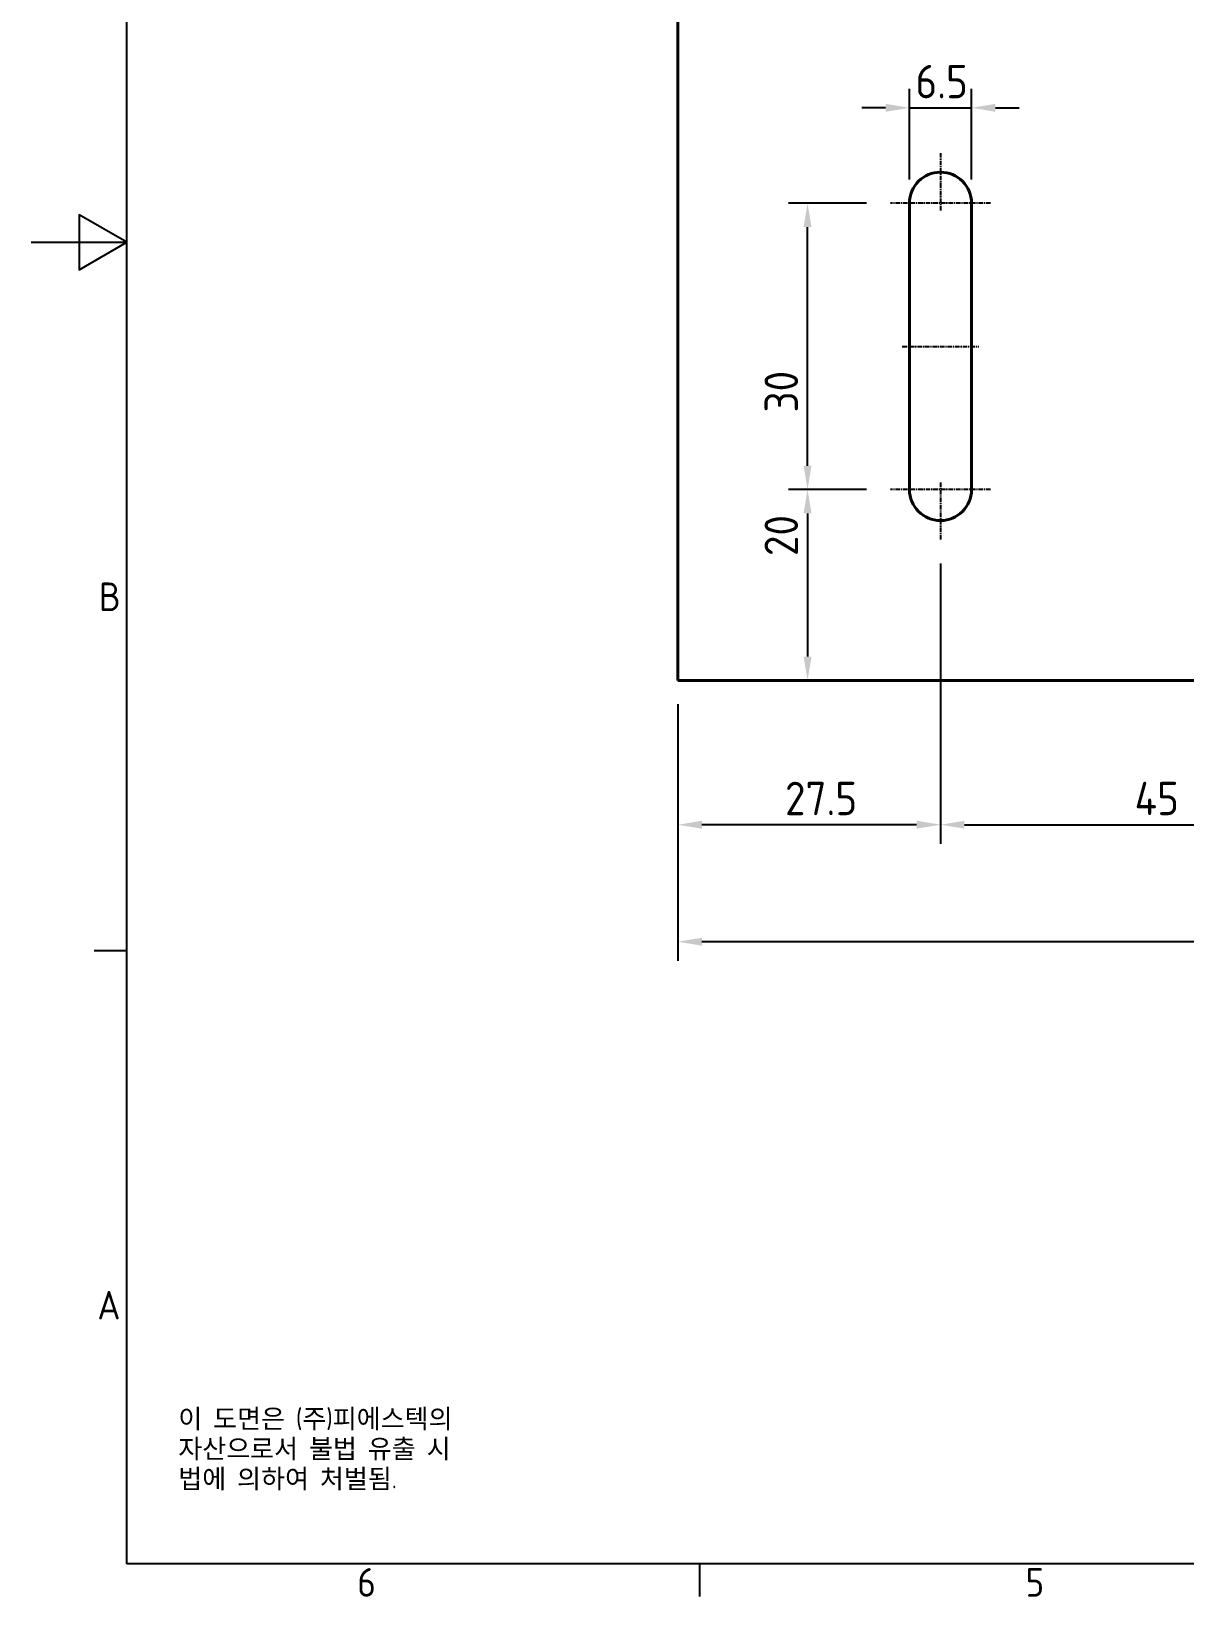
# Model space of a CAD drawing. Header units: millimetres. Extents: x 0 to 420, y 0 to 297.
# Drawn here: x 0 to 120.8, y 6.6 to 170.6 of the extents above; entities that cross this region are included whole.
import ezdxf

# ---------------------------------------------------------------- set-up
doc = ezdxf.new("R2010")
doc.units = ezdxf.units.MM
doc.linetypes.add('CHAIN', pattern=[0.7087, 0.4724, -0.0591, 0.1181, -0.0591])
doc.layers.get('0').update_dxf_attribs({"color": 3, "lineweight": 25, "true_color": 0x00ff00})
for name, color, linetype, lineweight, true_color in [('가시적인 것(ISO)', 3, 'Continuous', 40, 0x00ff00), ('기호(ISO)', 5, 'Continuous', 25, 0x0000ff), ('중심 표식(ISO)', 1, 'Continuous', 25, 0xff0000), ('중심선(ISO)', 1, 'Continuous', 25, 0xff0000), ('치수(ISO)', 2, 'Continuous', 25, 0xffff00)]:
    doc.layers.add(name, color=color, linetype=linetype, lineweight=lineweight, true_color=true_color)
doc.layers.add('경계(ISO)', color=7, linetype='Continuous', lineweight=25)
doc.styles.add('문자 텍스트_PSTEK_POSCO', font='isocp.shx')
doc.styles.add('치수 텍스트_PSTEK_POSCO', font='isocp.shx')
doc.dimstyles.new('치수_PSTEK_POSCO', dxfattribs={"dimtxt": 3.5, "dimasz": 2.5, "dimexe": 2, "dimexo": 2.5, "dimgap": 1, "dimtad": 1, "dimrnd": 1e-08, "dimdsep": 46, "dimtxsty": '치수 텍스트_PSTEK_POSCO', "dimcen": 0.09, "dimdle": 10, "dimclrd": 7, "dimclre": 7, "dimclrt": 2, "dimadec": 1, "dimazin": 2, "dimtfac": 1, "dimtmove": 0, "dimatfit": 3, "dimfxl": 1, "dimtolj": 1, "dimlwd": -1, "dimlwe": -1, "dimarcsym": 0})

# ---------------------------------------------------------------- blocks, each defined once
blk = doc.blocks.new('경계 Default Border')
at = {"layer": '경계(ISO)'}
for p, q in [((10, 74.25000190734863), (6.599999666213989, 74.25000190734863)), ((70, 10), (70, 6.599999666213989))]:
    blk.add_line(p, q, dxfattribs=at)
at = {"layer": '경계(ISO)', "flags": 128}
for points in [[(10, 10), (10, 287.0000076293945), (410, 287.0000076293945), (410, 10), (10, 10)], [(0, 148.5000038146973), (10, 148.5000038146973), (5, 151.3867473602295), (5, 145.6132507324219), (10, 148.5000038146973)]]:
    blk.add_lwpolyline(points, dxfattribs=at)
at = {"layer": '경계(ISO)', "color": 2, "true_color": 0xffff00, "char_height": 3.00000011920929, "attachment_point": 7, "style": '문자 텍스트_PSTEK_POSCO'}
for s, insert in [('B', (7.078270083685684, 109.8463944559917)), ('A', (6.914400698149937, 35.61784856929444)), ('6', (34.14453946055966, 6.57139439638704)), ('5', (104.1445394605597, 6.57139439638704))]:
    blk.add_mtext(s, dxfattribs=dict(at, insert=insert))
blk = doc.blocks.new('*D23')
at = {"layer": 'Defpoints', "color": 0, "transparency": 16777216}
for p in [(67.73929760426657, 102.5875372400948), (212.7392976042666, 102.5875372400948), (67.73929760426657, 75.20245186451822)]:
    blk.add_point(p, dxfattribs=at)
at = {"layer": '치수(ISO)', "color": 7, "transparency": 16777216}
for p, q in [((67.73929760426657, 100.0875372400948), (67.73929760426657, 73.20245186451822)), ((212.7392976042666, 100.0875372400948), (212.7392976042666, 73.20245186451822)), ((210.2392976042666, 75.20245186451822), (70.23929760426657, 75.20245186451822))]:
    blk.add_line(p, q, dxfattribs=at)
for points in [[(70.23929760426657, 75.6191185311849), (70.23929760426657, 74.78578519785155), (67.73929760426657, 75.20245186451822)], [(210.2392976042666, 75.6191185311849), (210.2392976042666, 74.78578519785155), (212.7392976042666, 75.20245186451822)]]:
    blk.add_solid(points, dxfattribs=at)
at = {"layer": '치수(ISO)', "color": 2, "transparency": 16777216, "insert": (139.6918102308513, 77.95245186451822), "char_height": 3.5, "attachment_point": 4, "style": '치수 텍스트_PSTEK_POSCO'}
blk.add_mtext('\\A1;145', dxfattribs=at)
blk = doc.blocks.new('*D29')
at = {"layer": 'Defpoints', "color": 0, "transparency": 16777216}
for p in [(95.23929760426643, 117.3375372400948), (140.2392976042666, 117.3375372400948), (140.2392976042666, 87.4643831897317)]:
    blk.add_point(p, dxfattribs=at)
at = {"layer": '치수(ISO)', "color": 7, "transparency": 16777216}
for p, q in [((95.23929760426643, 114.8375372400948), (95.23929760426643, 85.4643831897317)), ((140.2392976042666, 114.8375372400948), (140.2392976042666, 85.4643831897317)), ((97.73929760426643, 87.4643831897317), (137.7392976042666, 87.4643831897317))]:
    blk.add_line(p, q, dxfattribs=at)
for points in [[(97.73929760426643, 87.88104985639838), (97.73929760426643, 87.04771652306503), (95.23929760426643, 87.4643831897317)], [(137.7392976042666, 87.88104985639838), (137.7392976042666, 87.04771652306503), (140.2392976042666, 87.4643831897317)]]:
    blk.add_solid(points, dxfattribs=at)
at = {"layer": '치수(ISO)', "color": 2, "transparency": 16777216, "insert": (115.5668102308512, 90.2143831897317), "char_height": 3.5, "attachment_point": 4, "style": '치수 텍스트_PSTEK_POSCO'}
blk.add_mtext('\\A1;45', dxfattribs=at)
blk = doc.blocks.new('*D30')
at = {"layer": 'Defpoints', "color": 0, "transparency": 16777216}
for p in [(95.23929760426643, 117.3375372400948), (67.73929760426657, 102.5875372400948), (67.73929760426657, 87.4643831897317)]:
    blk.add_point(p, dxfattribs=at)
at = {"layer": '치수(ISO)', "color": 7, "transparency": 16777216}
for p, q in [((95.23929760426643, 114.8375372400948), (95.23929760426643, 85.4643831897317)), ((67.73929760426657, 100.0875372400948), (67.73929760426657, 85.4643831897317)), ((92.73929760426643, 87.4643831897317), (70.23929760426657, 87.4643831897317))]:
    blk.add_line(p, q, dxfattribs=at)
for points in [[(70.23929760426657, 87.88104985639838), (70.23929760426657, 87.04771652306503), (67.73929760426657, 87.4643831897317)], [(92.73929760426643, 87.88104985639838), (92.73929760426643, 87.04771652306503), (95.23929760426643, 87.4643831897317)]]:
    blk.add_solid(points, dxfattribs=at)
at = {"layer": '치수(ISO)', "color": 2, "transparency": 16777216, "insert": (78.94737125447307, 90.21472767792068), "char_height": 3.5, "attachment_point": 4, "style": '치수 텍스트_PSTEK_POSCO'}
blk.add_mtext('\\A1;27.5', dxfattribs=at)
blk = doc.blocks.new('*D31')
at = {"layer": 'Defpoints', "color": 0, "transparency": 16777216}
for p in [(81.31164731557732, 152.5875372400948), (89.98929760426643, 152.5875372400948), (89.98929760426643, 122.5875372400948)]:
    blk.add_point(p, dxfattribs=at)
at = {"layer": '치수(ISO)', "color": 7, "transparency": 16777216}
for p, q in [((87.48929760426643, 152.5875372400948), (79.31164731557732, 152.5875372400948)), ((81.31164731557732, 125.0875372400948), (81.31164731557732, 150.0875372400948)), ((87.48929760426643, 122.5875372400948), (79.31164731557732, 122.5875372400948))]:
    blk.add_line(p, q, dxfattribs=at)
for points in [[(80.89498064891065, 150.0875372400948), (81.72831398224399, 150.0875372400948), (81.31164731557732, 152.5875372400948)], [(80.89498064891065, 125.0875372400948), (81.72831398224399, 125.0875372400948), (81.31164731557732, 122.5875372400948)]]:
    blk.add_solid(points, dxfattribs=at)
at = {"layer": '치수(ISO)', "color": 2, "transparency": 16777216, "insert": (78.5616473155773, 130.6611592873389), "char_height": 3.5, "attachment_point": 4, "rotation": 90, "style": '치수 텍스트_PSTEK_POSCO'}
blk.add_mtext('\\A1;30', dxfattribs=at)
blk = doc.blocks.new('*D32')
at = {"layer": 'Defpoints', "color": 0, "transparency": 16777216}
for p in [(98.48929760426643, 162.5875372400948), (91.98929760426643, 152.5875372400948), (98.48929760426643, 152.5875372400948)]:
    blk.add_point(p, dxfattribs=at)
at = {"layer": '치수(ISO)', "color": 7, "transparency": 16777216}
for p, q in [((91.98929760426643, 155.0875372400948), (91.98929760426643, 164.5875372400948)), ((98.48929760426643, 155.0875372400948), (98.48929760426643, 164.5875372400948)), ((89.48929760426643, 162.5875372400948), (86.98929760426643, 162.5875372400948)), ((91.98929760426643, 162.5875372400948), (98.48929760426643, 162.5875372400948)), ((100.9892976042664, 162.5875372400948), (103.4892976042664, 162.5875372400948))]:
    blk.add_line(p, q, dxfattribs=at)
for points in [[(89.48929760426643, 163.0042039067614), (89.48929760426643, 162.1708705734281), (91.98929760426643, 162.5875372400948)], [(100.9892976042664, 163.0042039067614), (100.9892976042664, 162.1708705734281), (98.48929760426643, 162.5875372400948)]]:
    blk.add_solid(points, dxfattribs=at)
at = {"layer": '치수(ISO)', "color": 2, "transparency": 16777216, "insert": (92.61208582140232, 165.3375372400948), "char_height": 3.5, "attachment_point": 4, "style": '치수 텍스트_PSTEK_POSCO'}
blk.add_mtext('\\A1;6.5', dxfattribs=at)
blk = doc.blocks.new('*D33')
at = {"layer": 'Defpoints', "color": 0, "transparency": 16777216}
for p in [(89.98929760426643, 122.5875372400948), (79.20708837669596, 102.5875372400948), (81.31164731557732, 102.5875372400948)]:
    blk.add_point(p, dxfattribs=at)
at = {"layer": '치수(ISO)', "color": 7, "transparency": 16777216}
for p, q in [((87.48929760426643, 122.5875372400948), (79.31164731557732, 122.5875372400948)), ((81.31164731557732, 120.0875372400948), (81.31164731557732, 105.0875372400948))]:
    blk.add_line(p, q, dxfattribs=at)
for points in [[(80.89498064891065, 120.0875372400948), (81.72831398224399, 120.0875372400948), (81.31164731557732, 122.5875372400948)], [(80.89498064891065, 105.0875372400948), (81.72831398224399, 105.0875372400948), (81.31164731557732, 102.5875372400948)]]:
    blk.add_solid(points, dxfattribs=at)
at = {"layer": '치수(ISO)', "color": 2, "transparency": 16777216, "insert": (78.56130282738833, 115.6167203109609), "char_height": 3.5, "attachment_point": 4, "rotation": 90, "style": '치수 텍스트_PSTEK_POSCO'}
blk.add_mtext('\\A1;20', dxfattribs=at)

msp = doc.modelspace()

# ---------------------------------------------------------------- linework, layer by layer
at = {"layer": '가시적인 것(ISO)'}
for p, q in [((67.73929760426657, 102.5875372400948), (67.73929760426651, 202.5875372400948)), ((91.98929760426644, 122.5875372400948), (91.98929760426643, 152.5875372400948)), ((98.48929760426643, 152.5875372400948), (98.48929760426644, 122.5875372400948)), ((212.7392976042666, 102.5875372400948), (67.73929760426657, 102.5875372400948))]:
    msp.add_line(p, q, dxfattribs=at)
for centre, start, end in [((95.23929760426643, 152.5875372400948), 0, 180), ((95.23929760426643, 122.5875372400948), 180, 0)]:
    msp.add_arc(centre, 3.250000000000002, start, end, dxfattribs=at)
at = {"layer": '중심 표식(ISO)', "linetype": 'CHAIN'}
for p, q in [((95.23929760426643, 157.8375372400948), (95.23929760426643, 151.8375372400948)), ((100.4892976042664, 152.5875372400948), (89.98929760426643, 152.5875372400948)), ((95.23929760426643, 123.3375372400948), (95.23929760426643, 117.3375372400948)), ((100.4892976042664, 122.5875372400948), (89.98929760426643, 122.5875372400948))]:
    msp.add_line(p, q, dxfattribs=at)
at = {"layer": '중심선(ISO)', "linetype": 'CHAIN'}
msp.add_line((91.23929760426645, 137.5875372400948), (99.23929760426643, 137.5875372400948), dxfattribs=at)

# ---------------------------------------------------------------- block references
msp.add_blockref('경계 Default Border', (0, 0))

# ---------------------------------------------------------------- texts
at = {"layer": '기호(ISO)', "color": 7, "insert": (15.39462540488438, 26.22827243992431), "char_height": 2.000000029802322, "width": 51.24013826054251, "attachment_point": 1, "line_spacing_factor": 0.9442214369773865, "style": '문자 텍스트_PSTEK_POSCO'}
msp.add_mtext('{이 도면은 (주)피에스텍의\\P자산으로서 불법 유출 시 \\P법에 의하여 처벌됨.}', dxfattribs=at)

# ---------------------------------------------------------------- dimensions: what is measured, and where the dimension line sits
at = {"layer": '치수(ISO)', "color": 7}
dim = msp.add_linear_dim(base=(98.48929760426643, 162.5875372400948), p1=(91.98929760426643, 152.5875372400948), p2=(98.48929760426643, 152.5875372400948), dimstyle='치수_PSTEK_POSCO', override={"dimdec": 2, "dimtp": 0, "dimtm": -0, "dimtdec": 2, "dimtofl": 1, "dimatfit": 1}, dxfattribs=at)
dim.commit()
dim.dimension.update_dxf_attribs({"geometry": '*D32', "text_midpoint": (95.23929760426643, 162.5875372400948), "dimtype": 160})
for base, p1, p2, angle, override, picture, middle in [((81.31164731557732, 152.5875372400948), (89.98929760426643, 122.5875372400948), (89.98929760426643, 152.5875372400948), 90, {"dimdec": 2, "dimtp": 0, "dimtm": -0, "dimtdec": 2, "dimtofl": 0, "dimatfit": 1}, '*D31', (81.3116473155773, 132.5875372400948)), ((81.31164731557732, 102.5875372400948), (89.98929760426643, 122.5875372400948), (79.20708837669596, 102.5875372400948), 90, {"dimdec": 2, "dimse2": 1, "dimtp": 0, "dimtm": -0, "dimtdec": 2, "dimtofl": 0, "dimatfit": 1}, '*D33', (81.3116473155773, 117.5875372400948)), ((67.73929760426657, 87.4643831897317), (95.23929760426643, 117.3375372400948), (67.73929760426657, 102.5875372400948), 180, {"dimdec": 2, "dimtp": 0, "dimtm": -0, "dimtdec": 2, "dimtofl": 0, "dimatfit": 1}, '*D30', (82.73929760426631, 87.4643831897317)), ((140.2392976042666, 87.4643831897317), (95.23929760426643, 117.3375372400948), (140.2392976042666, 117.3375372400948), 180, {"dimdec": 2, "dimtp": 0, "dimtm": -0, "dimtdec": 2, "dimtofl": 0, "dimatfit": 1}, '*D29', (117.7392976042665, 87.4643831897317)), ((67.73929760426657, 75.20245186451822), (212.7392976042666, 102.5875372400948), (67.73929760426657, 102.5875372400948), 180, {"dimdec": 2, "dimtp": 0, "dimtm": -0, "dimtdec": 2, "dimtofl": 0, "dimatfit": 1}, '*D23', (142.7392976042666, 75.20245186451822))]:
    dim = msp.add_linear_dim(base=base, p1=p1, p2=p2, angle=angle, dimstyle='치수_PSTEK_POSCO', override=override, dxfattribs=at)
    dim.commit()
    dim.dimension.update_dxf_attribs({"geometry": picture, "text_midpoint": middle, "dimtype": 160})

doc.saveas('drawing.dxf')
